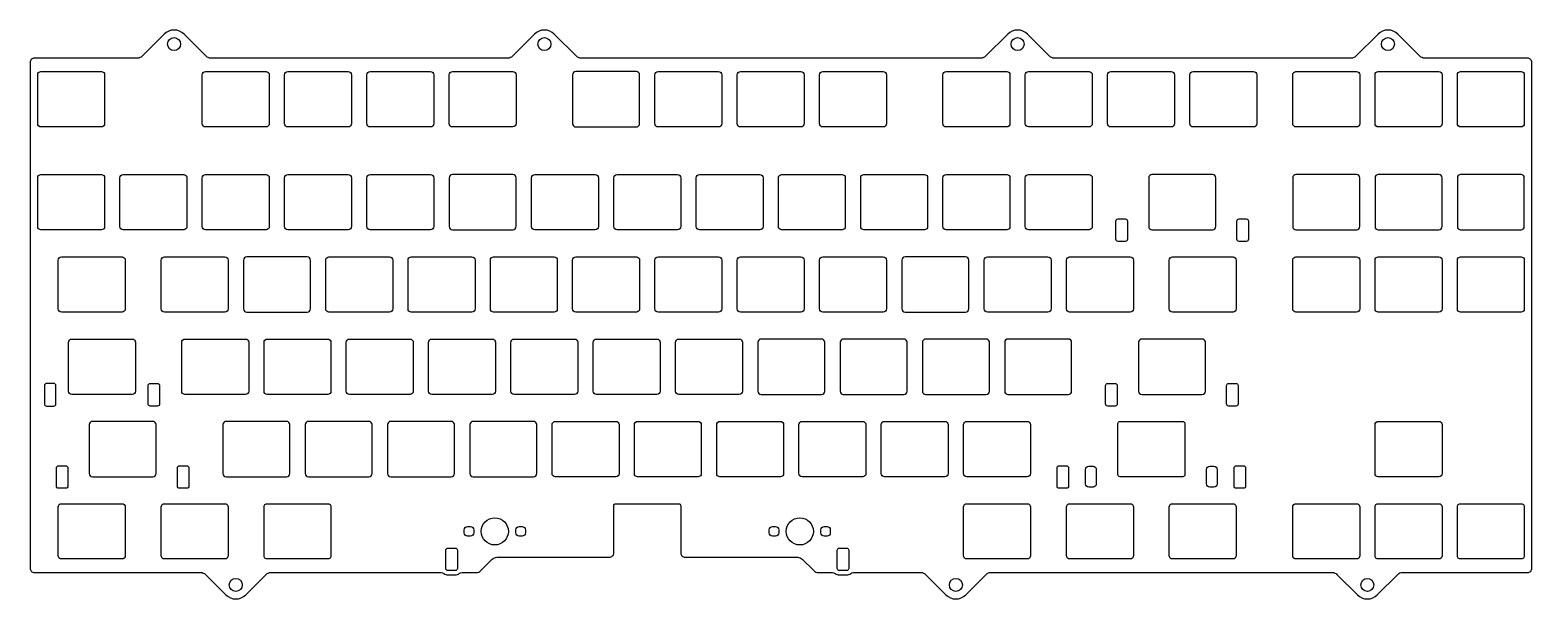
# Model space of a CAD drawing. Header units: millimetres. Extents: x 0 to 348, y -124 to 7.
import ezdxf

# ---------------------------------------------------------------- set-up
doc = ezdxf.new("R2010")
doc.units = ezdxf.units.MM
doc.layers.get('0').update_dxf_attribs({"linetype": 'CONTINUOUS'})

msp = doc.modelspace()

# ---------------------------------------------------------------- linework, layer by layer
for points in [[(347.66, -117.21), (347.66, -0.2, 0.414214), (346.64, 0.82), (322.79, 0.82, -0.198912), (321.73, 1.26), (316.62, 6.37, 0.414214), (312.03, 6.37), (306.92, 1.26, -0.198912), (305.86, 0.82), (237.07, 0.82, -0.198912), (236.01, 1.26), (230.9, 6.37, 0.414214), (226.3, 6.37), (221.19, 1.26, -0.198912), (220.13, 0.82), (127.53, 0.82, -0.198912), (126.47, 1.26), (121.36, 6.37, 0.414214), (116.76, 6.37), (111.66, 1.26, -0.198912), (110.59, 0.82), (41.81, 0.82, -0.198912), (40.74, 1.26), (35.64, 6.37, 0.414214), (31.04, 6.37), (25.93, 1.26, -0.198912), (24.87, 0.82), (1.02, 0.82, 0.414214), (0, -0.2), (0, -117.21, 0.414214), (1.02, -118.24), (39.53, -118.24, -0.198912), (40.59, -118.68), (45.33, -123.41, 0.414214), (49.92, -123.41), (54.66, -118.68, -0.198912), (55.72, -118.24), (95.16, -118.24, -0.1723), (95.79, -118.46, 0.1723), (96.74, -118.8), (98.41, -118.8, 0.1723), (99.36, -118.46, -0.1723), (99.99, -118.24), (103.29, -118.24, 0.198912), (104.35, -117.8), (107, -115.15, -0.198912), (108.06, -114.71), (134.12, -114.71, 0.414214), (135.12, -113.71), (135.12, -102.81, -0.414214), (135.62, -102.31), (150.12, -102.31, -0.414214), (150.62, -102.81), (150.62, -113.71, 0.414214), (151.62, -114.71), (177.69, -114.71, -0.198912), (178.75, -115.15), (181.4, -117.8, 0.198912), (182.46, -118.24), (185.76, -118.24, -0.1723), (186.39, -118.46, 0.1723), (187.34, -118.8), (189.01, -118.8, 0.1723), (189.96, -118.46, -0.1723), (190.59, -118.24), (206.22, -118.24, -0.198912), (207.28, -118.68), (212.01, -123.41, 0.414214), (216.61, -123.41), (221.34, -118.68, -0.198912), (222.41, -118.24), (301.47, -118.24, -0.198912), (302.53, -118.68), (307.26, -123.41, 0.414214), (311.86, -123.41), (316.59, -118.68, -0.198912), (317.66, -118.24), (346.64, -118.24, 0.414214)], [(2.52, -2.3), (16.52, -2.3, -0.414214), (17.27, -3.05), (17.27, -14.35, -0.414214), (16.52, -15.1), (2.52, -15.1, -0.414214), (1.77, -14.35), (1.77, -3.05, -0.414214)], [(39.87, -14.35), (39.87, -3.05, -0.414214), (40.62, -2.3), (54.62, -2.3, -0.414214), (55.38, -3.05), (55.38, -14.35, -0.414214), (54.62, -15.1), (40.62, -15.1, -0.414214)], [(58.92, -14.35), (58.92, -3.05, -0.414214), (59.67, -2.3), (73.67, -2.3, -0.414214), (74.42, -3.05), (74.42, -14.35, -0.414214), (73.67, -15.1), (59.67, -15.1, -0.414214)], [(77.97, -14.35), (77.97, -3.05, -0.414214), (78.72, -2.3), (92.72, -2.3, -0.414214), (93.47, -3.05), (93.47, -14.35, -0.414214), (92.72, -15.1), (78.72, -15.1, -0.414214)], [(97.03, -14.35), (97.03, -3.05, -0.414214), (97.78, -2.3), (111.78, -2.3, -0.414214), (112.52, -3.05), (112.52, -14.35, -0.414214), (111.78, -15.1), (97.78, -15.1, -0.414214)], [(125.6, -14.35, 0.414214), (126.35, -15.1), (140.35, -15.1, 0.414214), (141.1, -14.35), (141.1, -3.05, 0.414214), (140.35, -2.3), (126.35, -2.3, 0.414214), (125.6, -3.05)], [(144.65, -14.35), (144.65, -3.05, -0.414214), (145.4, -2.3), (159.4, -2.3, -0.414214), (160.15, -3.05), (160.15, -14.35, -0.414214), (159.4, -15.1), (145.4, -15.1, -0.414214)], [(163.7, -14.35), (163.7, -3.05, -0.414214), (164.45, -2.3), (178.45, -2.3, -0.414214), (179.2, -3.05), (179.2, -14.35, -0.414214), (178.45, -15.1), (164.45, -15.1, -0.414214)], [(182.75, -14.35), (182.75, -3.05, -0.414214), (183.5, -2.3), (197.5, -2.3, -0.414214), (198.25, -3.05), (198.25, -14.35, -0.414214), (197.5, -15.1), (183.5, -15.1, -0.414214)], [(211.32, -14.35), (211.32, -3.05, -0.414214), (212.07, -2.3), (226.08, -2.3, -0.414214), (226.83, -3.05), (226.83, -14.35, -0.414214), (226.08, -15.1), (212.07, -15.1, -0.414214)], [(230.38, -14.35), (230.38, -3.05, -0.414214), (231.12, -2.3), (245.13, -2.3, -0.414214), (245.88, -3.05), (245.88, -14.35, -0.414214), (245.13, -15.1), (231.12, -15.1, -0.414214)], [(249.43, -14.35), (249.43, -3.05, -0.414214), (250.18, -2.3), (264.18, -2.3, -0.414214), (264.93, -3.05), (264.93, -14.35, -0.414214), (264.18, -15.1), (250.18, -15.1, -0.414214)], [(268.48, -14.35), (268.48, -3.05, -0.414214), (269.23, -2.3), (283.23, -2.3, -0.414214), (283.98, -3.05), (283.98, -14.35, -0.414214), (283.23, -15.1), (269.23, -15.1, -0.414214)], [(292.29, -14.35), (292.29, -3.05, -0.414214), (293.04, -2.3), (307.04, -2.3, -0.414214), (307.79, -3.05), (307.79, -14.35, -0.414214), (307.04, -15.1), (293.04, -15.1, -0.414214)], [(311.34, -14.35), (311.34, -3.05, -0.414214), (312.09, -2.3), (326.09, -2.3, -0.414214), (326.84, -3.05), (326.84, -14.35, -0.414214), (326.09, -15.1), (312.09, -15.1, -0.414214)], [(330.39, -14.35), (330.39, -3.05, -0.414214), (331.14, -2.3), (345.14, -2.3, -0.414214), (345.89, -3.05), (345.89, -14.35, -0.414214), (345.14, -15.1), (331.14, -15.1, -0.414214)], [(2.52, -26.11), (16.52, -26.11, -0.414214), (17.27, -26.86), (17.27, -38.16, -0.414214), (16.52, -38.91), (2.52, -38.91, -0.414214), (1.77, -38.16), (1.77, -26.86, -0.414214)], [(20.82, -38.16), (20.82, -26.86, -0.414214), (21.57, -26.11), (35.57, -26.11, -0.414214), (36.32, -26.86), (36.32, -38.16, -0.414214), (35.57, -38.91), (21.57, -38.91, -0.414214)], [(39.87, -38.16), (39.87, -26.86, -0.414214), (40.62, -26.11), (54.62, -26.11, -0.414214), (55.38, -26.86), (55.38, -38.16, -0.414214), (54.62, -38.91), (40.62, -38.91, -0.414214)], [(58.92, -38.16), (58.92, -26.86, -0.414214), (59.67, -26.11), (73.67, -26.11, -0.414214), (74.42, -26.86), (74.42, -38.16, -0.414214), (73.67, -38.91), (59.67, -38.91, -0.414214)], [(77.97, -38.16), (77.97, -26.86, -0.414214), (78.72, -26.11), (92.72, -26.11, -0.414214), (93.47, -26.86), (93.47, -38.16, -0.414214), (92.72, -38.91), (78.72, -38.91, -0.414214)], [(97.03, -38.16, 0.414214), (97.78, -38.91), (111.78, -38.91, 0.414214), (112.52, -38.16), (112.52, -26.86, 0.414214), (111.78, -26.11), (97.78, -26.11, 0.414214), (97.03, -26.86)], [(116.07, -38.16), (116.07, -26.86, -0.414214), (116.82, -26.11), (130.82, -26.11, -0.414214), (131.57, -26.86), (131.57, -38.16, -0.414214), (130.82, -38.91), (116.82, -38.91, -0.414214)], [(135.12, -38.16), (135.12, -26.86, -0.414214), (135.88, -26.11), (149.88, -26.11, -0.414214), (150.62, -26.86), (150.62, -38.16, -0.414214), (149.88, -38.91), (135.88, -38.91, -0.414214)], [(154.93, -26.11), (168.93, -26.11, -0.414214), (169.68, -26.86), (169.68, -38.16, -0.414214), (168.93, -38.91), (154.93, -38.91, -0.414214), (154.18, -38.16), (154.18, -26.86, -0.414214)], [(173.23, -38.16), (173.23, -26.86, -0.414214), (173.98, -26.11), (187.97, -26.11, -0.414214), (188.72, -26.86), (188.72, -38.16, -0.414214), (187.97, -38.91), (173.98, -38.91, -0.414214)], [(192.28, -38.16), (192.28, -26.86, -0.414214), (193.03, -26.11), (207.03, -26.11, -0.414214), (207.78, -26.86), (207.78, -38.16, -0.414214), (207.03, -38.91), (193.03, -38.91, -0.414214)], [(211.32, -38.16), (211.32, -26.86, -0.414214), (212.07, -26.11), (226.08, -26.11, -0.414214), (226.83, -26.86), (226.83, -38.16, -0.414214), (226.08, -38.91), (212.07, -38.91, -0.414214)], [(230.38, -38.16), (230.38, -26.86, -0.414214), (231.12, -26.11), (245.13, -26.11, -0.414214), (245.88, -26.86), (245.88, -38.16, -0.414214), (245.13, -38.91), (231.12, -38.91, -0.414214)], [(259.7, -26.11, 0.414214), (258.95, -26.86), (258.95, -38.16, 0.414214), (259.7, -38.91), (273.7, -38.91, 0.414214), (274.45, -38.16), (274.45, -26.86, 0.414214), (273.7, -26.11)], [(307.79, -26.86, 0.414214), (307.04, -26.11), (293.04, -26.11, 0.414214), (292.29, -26.86), (292.29, -38.16, 0.414214), (293.04, -38.91), (307.04, -38.91, 0.414214), (307.79, -38.16)], [(326.84, -26.86, 0.414214), (326.09, -26.11), (312.09, -26.11, 0.414214), (311.34, -26.86), (311.34, -38.16, 0.414214), (312.09, -38.91), (326.09, -38.91, 0.414214), (326.84, -38.16)], [(345.89, -26.86, 0.414214), (345.14, -26.11), (331.14, -26.11, 0.414214), (330.39, -26.86), (330.39, -38.16, 0.414214), (331.14, -38.91), (345.14, -38.91, 0.414214), (345.89, -38.16)], [(251.37, -41.1), (251.37, -36.89, -0.414214), (251.87, -36.39), (253.53, -36.39, -0.414214), (254.04, -36.89), (254.04, -41.1, -0.414214), (253.53, -41.6), (251.87, -41.6, -0.414214)], [(279.37, -41.1), (279.37, -36.89, -0.414214), (279.87, -36.39), (281.54, -36.39, -0.414214), (282.04, -36.89), (282.04, -41.1, -0.414214), (281.54, -41.6), (279.87, -41.6, -0.414214)], [(6.54, -57.21), (6.54, -45.91, -0.414214), (7.29, -45.16), (21.29, -45.16, -0.414214), (22.04, -45.91), (22.04, -57.21, -0.414214), (21.29, -57.96), (7.29, -57.96, -0.414214)], [(30.35, -57.21), (30.35, -45.91, -0.414214), (31.1, -45.16), (45.1, -45.16, -0.414214), (45.85, -45.91), (45.85, -57.21, -0.414214), (45.1, -57.96), (31.1, -57.96, -0.414214)], [(49.4, -57.21, 0.414214), (50.15, -57.96), (64.15, -57.96, 0.414214), (64.9, -57.21), (64.9, -45.91, 0.414214), (64.15, -45.16), (50.15, -45.16, 0.414214), (49.4, -45.91)], [(68.45, -57.21), (68.45, -45.91, -0.414214), (69.2, -45.16), (83.2, -45.16, -0.414214), (83.95, -45.91), (83.95, -57.21, -0.414214), (83.2, -57.96), (69.2, -57.96, -0.414214)], [(87.5, -57.21), (87.5, -45.91, -0.414214), (88.25, -45.16), (102.25, -45.16, -0.414214), (103, -45.91), (103, -57.21, -0.414214), (102.25, -57.96), (88.25, -57.96, -0.414214)], [(107.3, -45.16), (121.3, -45.16, -0.414214), (122.05, -45.91), (122.05, -57.21, -0.414214), (121.3, -57.96), (107.3, -57.96, -0.414214), (106.55, -57.21), (106.55, -45.91, -0.414214)], [(125.6, -57.21), (125.6, -45.91, -0.414214), (126.35, -45.16), (140.35, -45.16, -0.414214), (141.1, -45.91), (141.1, -57.21, -0.414214), (140.35, -57.96), (126.35, -57.96, -0.414214)], [(144.65, -57.21), (144.65, -45.91, -0.414214), (145.4, -45.16), (159.4, -45.16, -0.414214), (160.15, -45.91), (160.15, -57.21, -0.414214), (159.4, -57.96), (145.4, -57.96, -0.414214)], [(163.7, -57.21), (163.7, -45.91, -0.414214), (164.45, -45.16), (178.45, -45.16, -0.414214), (179.2, -45.91), (179.2, -57.21, -0.414214), (178.45, -57.96), (164.45, -57.96, -0.414214)], [(182.75, -57.21), (182.75, -45.91, -0.414214), (183.5, -45.16), (197.5, -45.16, -0.414214), (198.25, -45.91), (198.25, -57.21, -0.414214), (197.5, -57.96), (183.5, -57.96, -0.414214)], [(201.8, -57.21, 0.414214), (202.55, -57.96), (216.55, -57.96, 0.414214), (217.3, -57.21), (217.3, -45.91, 0.414214), (216.55, -45.16), (202.55, -45.16, 0.414214), (201.8, -45.91)], [(220.85, -57.21), (220.85, -45.91, -0.414214), (221.6, -45.16), (235.6, -45.16, -0.414214), (236.35, -45.91), (236.35, -57.21, -0.414214), (235.6, -57.96), (221.6, -57.96, -0.414214)], [(239.9, -57.21), (239.9, -45.91, -0.414214), (240.65, -45.16), (254.65, -45.16, -0.414214), (255.4, -45.91), (255.4, -57.21, -0.414214), (254.65, -57.96), (240.65, -57.96, -0.414214)], [(264.46, -45.16), (278.46, -45.16, -0.414214), (279.21, -45.91), (279.21, -57.21, -0.414214), (278.46, -57.96), (264.46, -57.96, -0.414214), (263.71, -57.21), (263.71, -45.91, -0.414214)], [(292.29, -57.21), (292.29, -45.91, -0.414214), (293.04, -45.16), (307.04, -45.16, -0.414214), (307.79, -45.91), (307.79, -57.21, -0.414214), (307.04, -57.96), (293.04, -57.96, -0.414214)], [(311.34, -57.21), (311.34, -45.91, -0.414214), (312.09, -45.16), (326.09, -45.16, -0.414214), (326.84, -45.91), (326.84, -57.21, -0.414214), (326.09, -57.96), (312.09, -57.96, -0.414214)], [(330.39, -57.21), (330.39, -45.91, -0.414214), (331.14, -45.16), (345.14, -45.16, -0.414214), (345.89, -45.91), (345.89, -57.21, -0.414214), (345.14, -57.96), (331.14, -57.96, -0.414214)], [(8.92, -76.26), (8.92, -64.96, -0.414214), (9.67, -64.21), (23.67, -64.21, -0.414214), (24.42, -64.96), (24.42, -76.26, -0.414214), (23.67, -77.01), (9.67, -77.01, -0.414214)], [(35.11, -76.26), (35.11, -64.96, -0.414214), (35.86, -64.21), (49.86, -64.21, -0.414214), (50.61, -64.96), (50.61, -76.26, -0.414214), (49.86, -77.01), (35.86, -77.01, -0.414214)], [(54.16, -76.26), (54.16, -64.96, -0.414214), (54.91, -64.21), (68.91, -64.21, -0.414214), (69.66, -64.96), (69.66, -76.26, -0.414214), (68.91, -77.01), (54.91, -77.01, -0.414214)], [(73.21, -76.26), (73.21, -64.96, -0.414214), (73.96, -64.21), (87.96, -64.21, -0.414214), (88.71, -64.96), (88.71, -76.26, -0.414214), (87.96, -77.01), (73.96, -77.01, -0.414214)], [(93.01, -64.21), (107.01, -64.21, -0.414214), (107.76, -64.96), (107.76, -76.26, -0.414214), (107.01, -77.01), (93.01, -77.01, -0.414214), (92.26, -76.26), (92.26, -64.96, -0.414214)], [(111.31, -76.26), (111.31, -64.96, -0.414214), (112.06, -64.21), (126.06, -64.21, -0.414214), (126.81, -64.96), (126.81, -76.26, -0.414214), (126.06, -77.01), (112.06, -77.01, -0.414214)], [(130.36, -76.26), (130.36, -64.96, -0.414214), (131.11, -64.21), (145.11, -64.21, -0.414214), (145.86, -64.96), (145.86, -76.26, -0.414214), (145.11, -77.01), (131.11, -77.01, -0.414214)], [(149.41, -76.26), (149.41, -64.96, -0.414214), (150.16, -64.21), (164.16, -64.21, -0.414214), (164.91, -64.96), (164.91, -76.26, -0.414214), (164.16, -77.01), (150.16, -77.01, -0.414214)], [(183.96, -64.96, 0.414214), (183.21, -64.21), (169.21, -64.21, 0.414214), (168.46, -64.96), (168.46, -76.26, 0.414214), (169.21, -77.01), (183.21, -77.01, 0.414214), (183.96, -76.26)], [(188.26, -64.21, 0.414214), (187.51, -64.96), (187.51, -76.26, 0.414214), (188.26, -77.01), (202.26, -77.01, 0.414214), (203.01, -76.26), (203.01, -64.96, 0.414214), (202.26, -64.21)], [(207.31, -64.21, 0.414214), (206.56, -64.96), (206.56, -76.26, 0.414214), (207.31, -77.01), (221.31, -77.01, 0.414214), (222.06, -76.26), (222.06, -64.96, 0.414214), (221.31, -64.21)], [(226.36, -64.21, 0.414214), (225.61, -64.96), (225.61, -76.26, 0.414214), (226.36, -77.01), (240.36, -77.01, 0.414214), (241.11, -76.26), (241.11, -64.96, 0.414214), (240.36, -64.21)], [(272.07, -64.96, 0.414214), (271.32, -64.21), (257.32, -64.21, 0.414214), (256.57, -64.96), (256.57, -76.26, 0.414214), (257.32, -77.01), (271.32, -77.01, 0.414214), (272.07, -76.26)], [(3.33, -79.2, 0.414214), (3.83, -79.7), (5.5, -79.7, 0.414214), (6, -79.2), (6, -74.99, 0.414214), (5.5, -74.49), (3.83, -74.49, 0.414214), (3.33, -74.99)], [(27.83, -74.49), (29.5, -74.49, -0.414214), (30, -74.99), (30, -79.2, -0.414214), (29.5, -79.7), (27.83, -79.7, -0.414214), (27.33, -79.2), (27.33, -74.99, -0.414214)], [(249.48, -74.49), (251.15, -74.49, -0.414214), (251.65, -74.99), (251.65, -79.2, -0.414214), (251.15, -79.7), (249.48, -79.7, -0.414214), (248.98, -79.2), (248.98, -74.99, -0.414214)], [(277.48, -74.49), (279.15, -74.49, -0.414214), (279.65, -74.99), (279.65, -79.2, -0.414214), (279.15, -79.7), (277.48, -79.7, -0.414214), (276.98, -79.2), (276.98, -74.99, -0.414214)], [(14.43, -83.26, 0.414214), (13.68, -84.01), (13.68, -95.31, 0.414214), (14.43, -96.06), (28.43, -96.06, 0.414214), (29.18, -95.31), (29.18, -84.01, 0.414214), (28.43, -83.26)], [(60.14, -84.01, 0.414214), (59.39, -83.26), (45.39, -83.26, 0.414214), (44.64, -84.01), (44.64, -95.31, 0.414214), (45.39, -96.06), (59.39, -96.06, 0.414214), (60.14, -95.31)], [(79.19, -84.01, 0.414214), (78.44, -83.26), (64.44, -83.26, 0.414214), (63.69, -84.01), (63.69, -95.31, 0.414214), (64.44, -96.06), (78.44, -96.06, 0.414214), (79.19, -95.31)], [(98.24, -84.01, 0.414214), (97.49, -83.26), (83.49, -83.26, 0.414214), (82.74, -84.01), (82.74, -95.31, 0.414214), (83.49, -96.06), (97.49, -96.06, 0.414214), (98.24, -95.31)], [(102.54, -83.26, 0.414214), (101.79, -84.01), (101.79, -95.31, 0.414214), (102.54, -96.06), (116.54, -96.06, 0.414214), (117.29, -95.31), (117.29, -84.01, 0.414214), (116.54, -83.26)], [(120.84, -95.31), (120.84, -84.01, -0.414214), (121.59, -83.26), (135.59, -83.26, -0.414214), (136.34, -84.01), (136.34, -95.31, -0.414214), (135.59, -96.06), (121.59, -96.06, -0.414214)], [(139.89, -95.31), (139.89, -84.01, -0.414214), (140.64, -83.26), (154.64, -83.26, -0.414214), (155.39, -84.01), (155.39, -95.31, -0.414214), (154.64, -96.06), (140.64, -96.06, -0.414214)], [(158.94, -95.31), (158.94, -84.01, -0.414214), (159.69, -83.26), (173.69, -83.26, -0.414214), (174.44, -84.01), (174.44, -95.31, -0.414214), (173.69, -96.06), (159.69, -96.06, -0.414214)], [(177.99, -95.31), (177.99, -84.01, -0.414214), (178.74, -83.26), (192.74, -83.26, -0.414214), (193.49, -84.01), (193.49, -95.31, -0.414214), (192.74, -96.06), (178.74, -96.06, -0.414214)], [(197.04, -95.31), (197.04, -84.01, -0.414214), (197.79, -83.26), (211.79, -83.26, -0.414214), (212.54, -84.01), (212.54, -95.31, -0.414214), (211.79, -96.06), (197.79, -96.06, -0.414214)], [(216.09, -95.31), (216.09, -84.01, -0.414214), (216.84, -83.26), (230.84, -83.26, -0.414214), (231.59, -84.01), (231.59, -95.31, -0.414214), (230.84, -96.06), (216.84, -96.06, -0.414214)], [(251.81, -95.56), (251.81, -83.76, -0.414214), (252.31, -83.26), (266.81, -83.26, -0.414214), (267.31, -83.76), (267.31, -95.56, -0.414214), (266.81, -96.06), (252.31, -96.06, -0.414214)], [(311.34, -95.31), (311.34, -84.01, -0.414214), (312.09, -83.26), (326.09, -83.26, -0.414214), (326.84, -84.01), (326.84, -95.31, -0.414214), (326.09, -96.06), (312.09, -96.06, -0.414214)], [(6.1, -98.25), (6.1, -94.04, -0.414214), (6.6, -93.54), (8.27, -93.54, -0.414214), (8.77, -94.04), (8.77, -98.25, -0.414214), (8.27, -98.75), (6.6, -98.75, -0.414214)], [(34.1, -98.25), (34.1, -94.04, -0.414214), (34.6, -93.54), (36.27, -93.54, -0.414214), (36.77, -94.04), (36.77, -98.25, -0.414214), (36.27, -98.75), (34.6, -98.75, -0.414214)], [(237.72, -98.25), (237.72, -94.04, -0.414214), (238.22, -93.54), (239.89, -93.54, -0.414214), (240.39, -94.04), (240.39, -98.25, -0.414214), (239.89, -98.75), (238.22, -98.75, -0.414214)], [(245.06, -93.66), (246.06, -93.66, -0.414214), (246.81, -94.41), (246.81, -97.71, -0.414214), (246.06, -98.46), (245.06, -98.46, -0.414214), (244.31, -97.71), (244.31, -94.41, -0.414214)], [(273.06, -93.66), (274.06, -93.66, -0.414214), (274.81, -94.41), (274.81, -97.71, -0.414214), (274.06, -98.46), (273.06, -98.46, -0.414214), (272.31, -97.71), (272.31, -94.41, -0.414214)], [(278.72, -98.25), (278.72, -94.04, -0.414214), (279.22, -93.54), (280.89, -93.54, -0.414214), (281.39, -94.04), (281.39, -98.25, -0.414214), (280.89, -98.75), (279.22, -98.75, -0.414214)], [(6.54, -114.36), (6.54, -103.06, -0.414214), (7.29, -102.31), (21.29, -102.31, -0.414214), (22.04, -103.06), (22.04, -114.36, -0.414214), (21.29, -115.11), (7.29, -115.11, -0.414214)], [(30.35, -114.36), (30.35, -103.06, -0.414214), (31.1, -102.31), (45.1, -102.31, -0.414214), (45.85, -103.06), (45.85, -114.36, -0.414214), (45.1, -115.11), (31.1, -115.11, -0.414214)], [(54.16, -114.36), (54.16, -103.06, -0.414214), (54.91, -102.31), (68.91, -102.31, -0.414214), (69.66, -103.06), (69.66, -114.36, -0.414214), (68.91, -115.11), (54.91, -115.11, -0.414214)], [(216.09, -114.36), (216.09, -103.06, -0.414214), (216.84, -102.31), (230.84, -102.31, -0.414214), (231.59, -103.06), (231.59, -114.36, -0.414214), (230.84, -115.11), (216.84, -115.11, -0.414214)], [(239.9, -114.36), (239.9, -103.06, -0.414214), (240.65, -102.31), (254.65, -102.31, -0.414214), (255.4, -103.06), (255.4, -114.36, -0.414214), (254.65, -115.11), (240.65, -115.11, -0.414214)], [(263.71, -114.36), (263.71, -103.06, -0.414214), (264.46, -102.31), (278.46, -102.31, -0.414214), (279.21, -103.06), (279.21, -114.36, -0.414214), (278.46, -115.11), (264.46, -115.11, -0.414214)], [(292.29, -114.36), (292.29, -103.06, -0.414214), (293.04, -102.31), (307.04, -102.31, -0.414214), (307.79, -103.06), (307.79, -114.36, -0.414214), (307.04, -115.11), (293.04, -115.11, -0.414214)], [(312.09, -102.31), (326.09, -102.31, -0.414214), (326.84, -103.06), (326.84, -114.36, -0.414214), (326.09, -115.11), (312.09, -115.11, -0.414214), (311.34, -114.36), (311.34, -103.06, -0.414214)], [(330.39, -114.36), (330.39, -103.06, -0.414214), (331.14, -102.31), (345.14, -102.31, -0.414214), (345.89, -103.06), (345.89, -114.36, -0.414214), (345.14, -115.11), (331.14, -115.11, -0.414214)], [(102.7, -108.36), (102.7, -109.06, -0.414214), (101.95, -109.81), (101.25, -109.81, -0.414214), (100.5, -109.06), (100.5, -108.36, -0.414214), (101.25, -107.61), (101.95, -107.61, -0.414214)], [(113.2, -107.61), (113.9, -107.61, -0.414214), (114.65, -108.36), (114.65, -109.06, -0.414214), (113.9, -109.81), (113.2, -109.81, -0.414214), (112.45, -109.06), (112.45, -108.36, -0.414214)], [(173.3, -108.36), (173.3, -109.06, -0.414214), (172.55, -109.81), (171.85, -109.81, -0.414214), (171.1, -109.06), (171.1, -108.36, -0.414214), (171.85, -107.61), (172.55, -107.61, -0.414214)], [(183.8, -107.61), (184.5, -107.61, -0.414214), (185.25, -108.36), (185.25, -109.06, -0.414214), (184.5, -109.81), (183.8, -109.81, -0.414214), (183.05, -109.06), (183.05, -108.36, -0.414214)], [(96.74, -112.59), (98.41, -112.59, -0.414214), (98.91, -113.09), (98.91, -117.3, -0.414214), (98.41, -117.8), (96.74, -117.8, -0.414214), (96.24, -117.3), (96.24, -113.09, -0.414214)], [(186.84, -117.3), (186.84, -113.09, -0.414214), (187.34, -112.59), (189.01, -112.59, -0.414214), (189.51, -113.09), (189.51, -117.3, -0.414214), (189.01, -117.8), (187.34, -117.8, -0.414214)]]:
    msp.add_lwpolyline(points, format="xyb", close=True)
for centre, radius in [((33.34, 4.07), 1.5), ((119.06, 4.07), 1.5), ((228.6, 4.07), 1.5), ((314.32, 4.07), 1.5), ((107.58, -108.71), 3.15), ((178.18, -108.71), 3.15), ((47.63, -121.11), 1.5), ((214.31, -121.11), 1.5), ((309.56, -121.11), 1.5)]:
    msp.add_circle(centre, radius)

doc.saveas('drawing.dxf')
